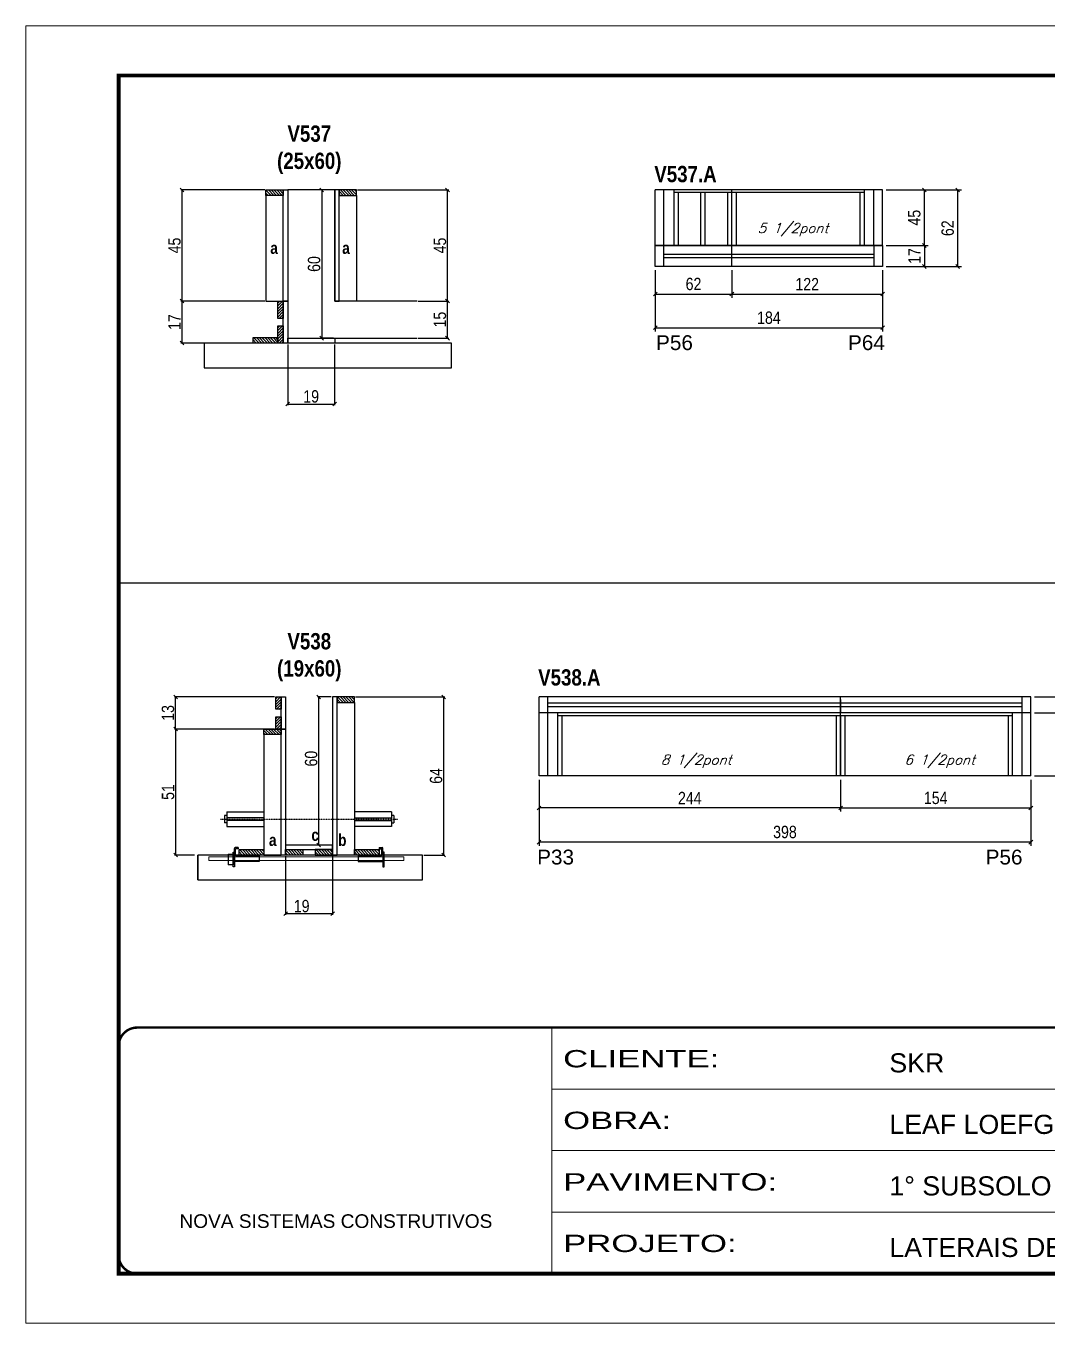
# Model space of a CAD drawing. Extents: x 3309 to 9590, y -2522 to 14608.
# Drawn here: x 6493 to 7319, y 10112 to 11162 of the extents above; entities that cross this region are included whole.
import ezdxf

# ---------------------------------------------------------------- set-up
doc = ezdxf.new("R2010")
doc.units = 0
for name, pattern in [('CONTINUO', [0]), ('DASHED', [0.75, 0.5, -0.25]), ('HIDDEN', [0.375, 0.25, -0.125])]:
    doc.linetypes.add(name, pattern=pattern)
for name, color, linetype in [('5', 5, 'Continuous'), ('barrote', 251, 'Continuous'), ('COTA', 241, 'Continuous'), ('detalhes', 4, 'Continuous'), ('NOMENCLATURA', 7, 'Continuous'), ('Painéis', 200, 'Continuous'), ('presilha', 1, 'Continuous'), ('SARR_2.2x10', 60, 'Continuous'), ('SARR_2.2x7', 40, 'Continuous'), ('SARR_3.5x7', 81, 'Continuous'), ('TENSOR', 3, 'Continuous'), ('texto', 7, 'Continuous')]:
    doc.layers.add(name, color=color, linetype=linetype)
for name, color, linetype, lineweight in [('CONCRETO', 251, 'Continuous', 25), ('Folhas', 255, 'Continuous', 9), ('SARRAFO DE PRESSAO', 251, 'DASHED', 9), ('SCO-___-LAJ', 2, 'Continuous', 0)]:
    doc.layers.add(name, color=color, linetype=linetype, lineweight=lineweight)
doc.styles.add('ARIAL', font='arial.ttf')
doc.styles.add('COTA TECNICA', font='techl___.ttf', dxfattribs={"height": 10})
doc.styles.add('COTA TECNICA 2X', font='techl___.ttf', dxfattribs={"height": 10})
doc.styles.add('Romans', font='romans.shx')
doc.styles.get("Standard").update_dxf_attribs({"font": 'arial.ttf'})
doc.styles.add('TECNICA', font='techb___.ttf', dxfattribs={"height": 10})
doc.styles.add('Tecnologia', font='')
doc.styles.get('Tecnologia').set_extended_font_data('Forgotten Futurist')
doc.dimstyles.new('PAINEL', dxfattribs={"dimtxt": 10, "dimasz": 3, "dimexe": 3, "dimexo": 3, "dimgap": 3, "dimtad": 1, "dimdec": 1, "dimzin": 12, "dimdsep": 46, "dimtxsty": 'COTA TECNICA', "dimblk1": 'OBLIQUE', "dimblk2": 'OBLIQUE', "dimsah": 1, "dimcen": 0.9, "dimclrd": 4, "dimclre": 4, "dimclrt": 240, "dimadec": 1, "dimazin": 3, "dimtfac": 1, "dimtdec": 1, "dimtmove": 0, "dimatfit": 3, "dimfxl": 1, "dimtolj": 1, "dimtzin": 12, "dimarcsym": 0})
doc.dimstyles.new('SECAO', dxfattribs={"dimscale": 0.333333, "dimtxt": 5, "dimasz": 9, "dimexe": 3, "dimexo": 3, "dimgap": 3, "dimtad": 1, "dimdec": 1, "dimlfac": 0.5, "dimzin": 12, "dimdsep": 46, "dimtxsty": 'COTA TECNICA 2X', "dimblk1": 'OBLIQUE', "dimblk2": 'OBLIQUE', "dimsah": 1, "dimcen": 0.9, "dimclrd": 4, "dimclre": 4, "dimclrt": 240, "dimadec": 1, "dimazin": 3, "dimtfac": 1, "dimtdec": 1, "dimtmove": 0, "dimatfit": 3, "dimfxl": 1, "dimtolj": 1, "dimtzin": 12, "dimarcsym": 0})
pattern_1 = [(135, (39938.5553, -113021.1807), (-1.122532015, -1.122532015), [])]
pattern_2 = [(135, (39922.653, -112487.1722), (-1.122532015, -1.122532015), [])]

# ---------------------------------------------------------------- blocks, each defined once
blk = doc.blocks.new('9999999999')
at = {"color": 30, "linetype": 'CONTINUO'}
for p, q in [((98564.6, 34230.2), (98564.6, 34429.4)), ((98564.6, 34379.6), (99584, 34379.6)), ((98564.6, 34329.8), (99488, 34329.8)), ((98564.6, 34280), (99488, 34280))]:
    blk.add_line(p, q, dxfattribs=at)
at = {"color": 30, "linetype": 'CONTINUO', "const_width": 2}
blk.add_lwpolyline([(99584, 34230.2), (99584, 34414.4, 0.414214), (99569, 34429.4), (98229, 34429.4, 0.414214), (98214, 34414.4), (98214, 34245.2, 0.414214), (98229, 34230.2), (99584, 34230.2)], format="xyb", dxfattribs=at)
at = {"layer": 'Folhas'}
blk.add_lwpolyline([(98139, 34190.2), (99624, 34190.2), (99624, 35240.2), (98139, 35240.2)], close=True, dxfattribs=at)
at = {"layer": 'Folhas', "color": 30, "const_width": 3}
blk.add_lwpolyline([(98214, 34230.2), (99584, 34230.2), (99584, 35200.2), (98214, 35200.2)], close=True, dxfattribs=at)
at = {"color": 7, "linetype": 'Continuous', "ltscale": 5, "style": 'ARIAL'}
for s, height, p in [('SKR', 15.48, (98837.7, 34393.1)), ('LEAF LOEFGREN', 15.483, (98837.7, 34343.3)), ('1° SUBSOLO INFERIOR', 15.483, (98837.7, 34293.5)), ('NOVA SISTEMAS CONSTRUTIVOS', 11.059, (98263.2, 34267.2)), ('LATERAIS DE VIGAS', 15.483, (98837.7, 34243.7))]:
    blk.add_text(s, height=height, dxfattribs=at).set_placement(p)
at = {"layer": 'Folhas', "color": 7, "style": 'Tecnologia', "width": 1.5}
for s, p in [('CLIENTE:', (98573.7, 34397.2)), ('OBRA:', (98573.7, 34347.3)), ('PAVIMENTO:', (98573.7, 34297.5)), ('PROJETO:', (98573.7, 34247.7))]:
    blk.add_text(s, height=14, dxfattribs=at).set_placement(p)
blk = doc.blocks.new('_Oblique')
at = {"color": 0, "linetype": 'ByBlock', "lineweight": -2}
blk.add_line((-0.5, -0.5), (0.5, 0.5), dxfattribs=at)
blk = doc.blocks.new('*D193')
at = {"layer": 'COTA', "color": 4, "lineweight": -2, "transparency": 16777216}
for p, q in [((6703, 10490), (6703, 10442.5)), ((6741, 10490), (6741, 10442.5)), ((6741, 10443.5), (6703, 10443.5))]:
    blk.add_line(p, q, dxfattribs=at)
at = {"layer": 'Defpoints', "color": 0, "transparency": 16777216}
for p in [(6703, 10491), (6741, 10491), (6703, 10443.5)]:
    blk.add_point(p, dxfattribs=at)
at = {"layer": 'COTA', "color": 4, "lineweight": -2, "transparency": 16777216, "xscale": 3, "yscale": 3, "zscale": 3, "rotation": 180}
blk.add_blockref('_Oblique', (6703, 10443.5), dxfattribs=at)
at = {"layer": 'COTA', "color": 4, "lineweight": -2, "transparency": 16777216, "xscale": 3, "yscale": 3, "zscale": 3}
blk.add_blockref('_Oblique', (6741, 10443.5), dxfattribs=at)
at = {"layer": 'COTA', "color": 240, "transparency": 16777216, "insert": (6716, 10449.6), "char_height": 10, "attachment_point": 5, "style": 'COTA TECNICA 2X'}
blk.add_mtext('\\A1;19', dxfattribs=at)
blk = doc.blocks.new('PRESILHA METÁLICA 1')
at = {"layer": 'presilha'}
for p, q in [((7.5, 10.6), (7.5, 19.9)), ((12, 21), (8.6, 21)), ((9, 11.6), (9, 18.9)), ((12, 19.5), (9.6, 19.5)), ((12, 21), (12, 19.5)), ((0, 13), (6, 13)), ((0, 13), (0, 0)), ((6, 0), (0, 0)), ((6, 15.5), (7.5, 15.5)), ((6, -2.5), (6, 15.5)), ((6, 13), (6, 0)), ((7.5, 15.5), (7.5, -2.5)), ((37.5, 4.1), (7.5, 4.1)), ((37.5, 11), (9.6, 11)), ((37.5, 11), (37.5, 4.1)), ((7.5, -2.5), (6, -2.5))]:
    blk.add_line(p, q, dxfattribs=at)
for centre, radius, start, end in [((8.6, 19.9), 1.14, 90, 180), ((9.6, 18.9), 0.57, 90, 180), ((9.6, 11.6), 0.57, 180, 270)]:
    blk.add_arc(centre, radius, start, end, dxfattribs=at)
blk = doc.blocks.new('PRESILHA METÁLICA 2')
at = {"layer": 'presilha'}
for p, q in [((-5.2, 23.5), (-5.2, 22)), ((-5.2, 23.5), (-1.9, 23.5)), ((-5.2, 22), (-2.8, 22)), ((-2.2, 14.1), (-2.2, 21.4)), ((0.8, 18), (-0.8, 18)), ((-0.8, 18), (-0.8, 0)), ((-0.8, 14.6), (-0.8, 22.4)), ((0.8, 0), (0.8, 18)), ((-30.8, 13.5), (-30.8, 6.6)), ((-30.8, 13.5), (-2.8, 13.5)), ((-30.8, 6.6), (-0.8, 6.6)), ((-0.8, 0), (0.8, 0))]:
    blk.add_line(p, q, dxfattribs=at)
for centre, radius, start, end in [((-2.8, 21.4), 0.57, 0, 90), ((-1.9, 22.4), 1.14, 0, 90), ((-2.8, 14.1), 0.57, 270, 0)]:
    blk.add_arc(centre, radius, start, end, dxfattribs=at)
blk = doc.blocks.new('*D194')
at = {"layer": 'COTA', "color": 4, "lineweight": -2, "transparency": 16777216}
for p, q in [((6694, 10593), (6613, 10593)), ((6614, 10593), (6614, 10491)), ((6629.2, 10491), (6613, 10491))]:
    blk.add_line(p, q, dxfattribs=at)
at = {"layer": 'Defpoints', "color": 0, "transparency": 16777216}
for p in [(6695, 10593, 0), (6614, 10491), (6630.2, 10491)]:
    blk.add_point(p, dxfattribs=at)
at = {"layer": 'COTA', "color": 4, "lineweight": -2, "transparency": 16777216, "xscale": 3, "yscale": 3, "zscale": 3}
for p, rotation in [((6614, 10593), 90), ((6614, 10491), 270)]:
    blk.add_blockref('_Oblique', p, dxfattribs=dict(at, rotation=rotation))
at = {"layer": 'COTA', "color": 240, "transparency": 16777216, "insert": (6607.9, 10542), "char_height": 10, "attachment_point": 5, "rotation": 90, "style": 'COTA TECNICA 2X'}
blk.add_mtext('\\A1;51', dxfattribs=at)
blk = doc.blocks.new('*D195')
at = {"layer": 'COTA', "color": 4, "lineweight": -2, "transparency": 16777216}
for p, q in [((6759.6, 10619), (6831.9, 10619)), ((6830.9, 10619), (6830.9, 10491)), ((6814.8, 10491), (6831.9, 10491))]:
    blk.add_line(p, q, dxfattribs=at)
at = {"layer": 'Defpoints', "color": 0, "transparency": 16777216}
for p in [(6758.6, 10619), (6813.8, 10491), (6830.9, 10491)]:
    blk.add_point(p, dxfattribs=at)
at = {"layer": 'COTA', "color": 4, "lineweight": -2, "transparency": 16777216, "xscale": 3, "yscale": 3, "zscale": 3}
for p, rotation in [((6830.9, 10619), 90), ((6830.9, 10491), 270)]:
    blk.add_blockref('_Oblique', p, dxfattribs=dict(at, rotation=rotation))
at = {"layer": 'COTA', "color": 240, "transparency": 16777216, "insert": (6824.8, 10555), "char_height": 10, "attachment_point": 5, "rotation": 90, "style": 'COTA TECNICA 2X'}
blk.add_mtext('\\A1;64', dxfattribs=at)
blk = doc.blocks.new('*D196')
at = {"layer": 'COTA', "color": 4, "lineweight": -2, "transparency": 16777216}
for p, q in [((6740, 10619), (6728.8, 10619)), ((6729.8, 10499), (6729.8, 10619)), ((6740, 10499), (6728.8, 10499))]:
    blk.add_line(p, q, dxfattribs=at)
at = {"layer": 'Defpoints', "color": 0, "transparency": 16777216}
for p in [(6729.8, 10619), (6741, 10619), (6741, 10499)]:
    blk.add_point(p, dxfattribs=at)
at = {"layer": 'COTA', "color": 4, "lineweight": -2, "transparency": 16777216, "xscale": 3, "yscale": 3, "zscale": 3}
for p, rotation in [((6729.8, 10619), 90), ((6729.8, 10499), 270)]:
    blk.add_blockref('_Oblique', p, dxfattribs=dict(at, rotation=rotation))
at = {"layer": 'COTA', "color": 240, "transparency": 16777216, "insert": (6723.7, 10569), "char_height": 10, "attachment_point": 5, "rotation": 90, "style": 'COTA TECNICA 2X'}
blk.add_mtext('\\A1;60', dxfattribs=at)
blk = doc.blocks.new('*D197')
at = {"layer": 'COTA', "color": 4, "lineweight": -2, "transparency": 16777216}
for p, q in [((6694, 10619), (6613, 10619)), ((6614, 10593), (6614, 10619)), ((6694, 10593), (6613, 10593))]:
    blk.add_line(p, q, dxfattribs=at)
at = {"layer": 'Defpoints', "color": 0, "transparency": 16777216}
for p in [(6614, 10619), (6695, 10619), (6695, 10593)]:
    blk.add_point(p, dxfattribs=at)
at = {"layer": 'COTA', "color": 4, "lineweight": -2, "transparency": 16777216, "xscale": 3, "yscale": 3, "zscale": 3}
for p, rotation in [((6614, 10619), 90), ((6614, 10593), 270)]:
    blk.add_blockref('_Oblique', p, dxfattribs=dict(at, rotation=rotation))
at = {"layer": 'COTA', "color": 240, "transparency": 16777216, "insert": (6607.8, 10606), "char_height": 10, "attachment_point": 5, "rotation": 90, "style": 'COTA TECNICA 2X'}
blk.add_mtext('\\A1;13', dxfattribs=at)
blk = doc.blocks.new('*D198')
at = {"layer": 'COTA', "color": 4, "linetype": 'ByBlock', "lineweight": -2, "transparency": 16777216}
for p, q in [((6908.1, 10552), (6908.1, 10526.1)), ((7152.1, 10552), (7152.1, 10526.1)), ((7152.1, 10529.1), (6908.1, 10529.1))]:
    blk.add_line(p, q, dxfattribs=at)
at = {"layer": 'Defpoints', "color": 0, "linetype": 'ByBlock', "transparency": 16777216}
for p in [(6908.1, 10555), (7152.1, 10555), (6908.1, 10529.1)]:
    blk.add_point(p, dxfattribs=at)
at = {"layer": 'COTA', "color": 4, "linetype": 'ByBlock', "lineweight": -2, "transparency": 16777216, "xscale": 3, "yscale": 3, "zscale": 3, "rotation": 180}
blk.add_blockref('_Oblique', (6908.1, 10529.1), dxfattribs=at)
at = {"layer": 'COTA', "color": 4, "linetype": 'ByBlock', "lineweight": -2, "transparency": 16777216, "xscale": 3, "yscale": 3, "zscale": 3}
blk.add_blockref('_Oblique', (7152.1, 10529.1), dxfattribs=at)
at = {"layer": 'COTA', "color": 240, "linetype": 'ByBlock', "transparency": 16777216, "insert": (7030.1, 10537.1), "char_height": 10, "attachment_point": 5, "style": 'COTA TECNICA'}
blk.add_mtext('\\A1;244', dxfattribs=at)
blk = doc.blocks.new('*D201')
at = {"layer": 'COTA', "color": 4, "linetype": 'ByBlock', "lineweight": -2, "transparency": 16777216}
for p, q in [((6908.1, 10552), (6908.1, 10498.4)), ((7306.1, 10552), (7306.1, 10498.4)), ((7306.1, 10501.4), (6908.1, 10501.4))]:
    blk.add_line(p, q, dxfattribs=at)
at = {"layer": 'Defpoints', "color": 0, "linetype": 'ByBlock', "transparency": 16777216}
for p in [(6908.1, 10555), (7306.1, 10555), (6908.1, 10501.4)]:
    blk.add_point(p, dxfattribs=at)
at = {"layer": 'COTA', "color": 4, "linetype": 'ByBlock', "lineweight": -2, "transparency": 16777216, "xscale": 3, "yscale": 3, "zscale": 3, "rotation": 180}
blk.add_blockref('_Oblique', (6908.1, 10501.4), dxfattribs=at)
at = {"layer": 'COTA', "color": 4, "linetype": 'ByBlock', "lineweight": -2, "transparency": 16777216, "xscale": 3, "yscale": 3, "zscale": 3}
blk.add_blockref('_Oblique', (7306.1, 10501.4), dxfattribs=at)
at = {"layer": 'COTA', "color": 240, "linetype": 'ByBlock', "transparency": 16777216, "insert": (7107.1, 10509.6), "char_height": 10, "attachment_point": 5, "style": 'COTA TECNICA'}
blk.add_mtext('\\A1;398', dxfattribs=at)
blk = doc.blocks.new('*D199')
at = {"layer": 'COTA', "color": 4, "lineweight": -2, "transparency": 16777216}
for p, q in [((7152.1, 10552), (7152.1, 10526.1)), ((7306.1, 10552), (7306.1, 10526.1)), ((7152.1, 10529.1), (7306.1, 10529.1))]:
    blk.add_line(p, q, dxfattribs=at)
at = {"layer": 'Defpoints', "color": 0, "transparency": 16777216}
for p in [(7152.1, 10555, 0), (7306.1, 10555, 0), (7306.1, 10529.1)]:
    blk.add_point(p, dxfattribs=at)
at = {"layer": 'COTA', "color": 4, "lineweight": -2, "transparency": 16777216, "xscale": 3, "yscale": 3, "zscale": 3, "rotation": 180}
blk.add_blockref('_Oblique', (7152.1, 10529.1), dxfattribs=at)
at = {"layer": 'COTA', "color": 4, "lineweight": -2, "transparency": 16777216, "xscale": 3, "yscale": 3, "zscale": 3}
blk.add_blockref('_Oblique', (7306.1, 10529.1), dxfattribs=at)
at = {"layer": 'COTA', "color": 240, "transparency": 16777216, "insert": (7229.1, 10537.2), "char_height": 10, "attachment_point": 5, "style": 'COTA TECNICA'}
blk.add_mtext('\\A1;154', dxfattribs=at)
blk = doc.blocks.new('*D200')
at = {"layer": 'COTA', "color": 4, "lineweight": -2, "transparency": 16777216}
for p, q in [((7309.1, 10606), (7359.2, 10606)), ((7356.2, 10606), (7356.2, 10555)), ((7309.1, 10555), (7359.2, 10555))]:
    blk.add_line(p, q, dxfattribs=at)
at = {"layer": 'Defpoints', "color": 0, "transparency": 16777216}
for p in [(7306.1, 10606, 0), (7306.1, 10555, 0), (7356.2, 10555)]:
    blk.add_point(p, dxfattribs=at)
at = {"layer": 'COTA', "color": 4, "lineweight": -2, "transparency": 16777216, "xscale": 3, "yscale": 3, "zscale": 3}
for p, rotation in [((7356.2, 10606), 90), ((7356.2, 10555), 270)]:
    blk.add_blockref('_Oblique', p, dxfattribs=dict(at, rotation=rotation))
at = {"layer": 'COTA', "color": 240, "transparency": 16777216, "insert": (7348.1, 10580.5), "char_height": 10, "attachment_point": 5, "rotation": 90, "style": 'COTA TECNICA'}
blk.add_mtext('\\A1;51', dxfattribs=at)
blk = doc.blocks.new('*D202')
at = {"layer": 'COTA', "color": 4, "lineweight": -2, "transparency": 16777216}
for p, q in [((7309.1, 10619), (7359.2, 10619)), ((7356.2, 10619), (7356.2, 10606)), ((7309.1, 10606), (7359.2, 10606))]:
    blk.add_line(p, q, dxfattribs=at)
at = {"layer": 'Defpoints', "color": 0, "transparency": 16777216}
for p in [(7306.1, 10619, 0), (7306.1, 10606, 0), (7356.2, 10606)]:
    blk.add_point(p, dxfattribs=at)
at = {"layer": 'COTA', "color": 4, "lineweight": -2, "transparency": 16777216, "xscale": 3, "yscale": 3, "zscale": 3}
for p, rotation in [((7356.2, 10619), 90), ((7356.2, 10606), 270)]:
    blk.add_blockref('_Oblique', p, dxfattribs=dict(at, rotation=rotation))
at = {"layer": 'COTA', "color": 240, "transparency": 16777216, "insert": (7348, 10612.5), "char_height": 10, "attachment_point": 5, "rotation": 90, "style": 'COTA TECNICA'}
blk.add_mtext('\\A1;13', dxfattribs=at)
blk = doc.blocks.new('*D203')
at = {"layer": 'COTA', "color": 4, "lineweight": -2, "transparency": 16777216}
for p, q in [((7309.1, 10619), (7383.9, 10619)), ((7380.9, 10619), (7380.9, 10555)), ((7309.1, 10555), (7383.9, 10555))]:
    blk.add_line(p, q, dxfattribs=at)
at = {"layer": 'Defpoints', "color": 0, "transparency": 16777216}
for p in [(7306.1, 10619, 0), (7306.1, 10555, 0), (7380.9, 10555)]:
    blk.add_point(p, dxfattribs=at)
at = {"layer": 'COTA', "color": 4, "lineweight": -2, "transparency": 16777216, "xscale": 3, "yscale": 3, "zscale": 3}
for p, rotation in [((7380.9, 10619), 90), ((7380.9, 10555), 270)]:
    blk.add_blockref('_Oblique', p, dxfattribs=dict(at, rotation=rotation))
at = {"layer": 'COTA', "color": 240, "transparency": 16777216, "insert": (7372.8, 10587), "char_height": 10, "attachment_point": 5, "rotation": 90, "style": 'COTA TECNICA'}
blk.add_mtext('\\A1;64', dxfattribs=at)
blk = doc.blocks.new('*D219')
at = {"layer": 'COTA', "color": 4, "lineweight": -2, "transparency": 16777216}
for p, q in [((6686.1, 10939.4), (6618.2, 10939.4)), ((6619.2, 10905.4), (6619.2, 10939.4)), ((6703.7, 10905.4), (6618.2, 10905.4))]:
    blk.add_line(p, q, dxfattribs=at)
at = {"layer": 'Defpoints', "color": 0, "transparency": 16777216}
for p in [(6619.2, 10939.4), (6687.1, 10939.4), (6704.7, 10905.4)]:
    blk.add_point(p, dxfattribs=at)
at = {"layer": 'COTA', "color": 4, "lineweight": -2, "transparency": 16777216, "xscale": 3, "yscale": 3, "zscale": 3}
for p, rotation in [((6619.2, 10939.4), 90), ((6619.2, 10905.4), 270)]:
    blk.add_blockref('_Oblique', p, dxfattribs=dict(at, rotation=rotation))
at = {"layer": 'COTA', "color": 240, "transparency": 16777216, "insert": (6613.1, 10922.4), "char_height": 10, "attachment_point": 5, "rotation": 90, "style": 'COTA TECNICA 2X'}
blk.add_mtext('\\A1;17', dxfattribs=at)
blk = doc.blocks.new('*D218')
at = {"layer": 'COTA', "color": 4, "lineweight": -2, "transparency": 16777216}
for p, q in [((6704.7, 10904.4), (6704.7, 10855.1)), ((6742.7, 10904.4), (6742.7, 10855.1)), ((6704.7, 10856.1), (6742.7, 10856.1))]:
    blk.add_line(p, q, dxfattribs=at)
at = {"layer": 'Defpoints', "color": 0, "transparency": 16777216}
for p in [(6704.7, 10905.4), (6742.7, 10905.4), (6742.7, 10856.1)]:
    blk.add_point(p, dxfattribs=at)
at = {"layer": 'COTA', "color": 4, "lineweight": -2, "transparency": 16777216, "xscale": 3, "yscale": 3, "zscale": 3, "rotation": 180}
blk.add_blockref('_Oblique', (6704.7, 10856.1), dxfattribs=at)
at = {"layer": 'COTA', "color": 4, "lineweight": -2, "transparency": 16777216, "xscale": 3, "yscale": 3, "zscale": 3}
blk.add_blockref('_Oblique', (6742.7, 10856.1), dxfattribs=at)
at = {"layer": 'COTA', "color": 240, "transparency": 16777216, "insert": (6723.7, 10862.2), "char_height": 10, "attachment_point": 5, "style": 'COTA TECNICA 2X'}
blk.add_mtext('\\A1;19', dxfattribs=at)
blk = doc.blocks.new('*D220')
at = {"layer": 'COTA', "color": 4, "lineweight": -2, "transparency": 16777216}
for p, q in [((6810.4, 10939.4), (6835, 10939.4)), ((6834, 10909.4), (6834, 10939.4)), ((6810.4, 10909.4), (6835, 10909.4))]:
    blk.add_line(p, q, dxfattribs=at)
at = {"layer": 'Defpoints', "color": 0, "transparency": 16777216}
for p in [(6809.4, 10939.4), (6834, 10939.4), (6809.4, 10909.4)]:
    blk.add_point(p, dxfattribs=at)
at = {"layer": 'COTA', "color": 4, "lineweight": -2, "transparency": 16777216, "xscale": 3, "yscale": 3, "zscale": 3}
for p, rotation in [((6834, 10939.4), 90), ((6834, 10909.4), 270)]:
    blk.add_blockref('_Oblique', p, dxfattribs=dict(at, rotation=rotation))
at = {"layer": 'COTA', "color": 240, "transparency": 16777216, "insert": (6827.9, 10924.4), "char_height": 10, "attachment_point": 5, "rotation": 90, "style": 'COTA TECNICA 2X'}
blk.add_mtext('\\A1;15', dxfattribs=at)
blk = doc.blocks.new('*D221')
at = {"layer": 'COTA', "color": 4, "lineweight": -2, "transparency": 16777216}
for p, q in [((6761.3, 11029.4), (6835, 11029.4)), ((6834, 10939.4), (6834, 11029.4)), ((6810.4, 10939.4), (6835, 10939.4))]:
    blk.add_line(p, q, dxfattribs=at)
at = {"layer": 'Defpoints', "color": 0, "transparency": 16777216}
for p in [(6760.3, 11029.4), (6834, 11029.4), (6809.4, 10939.4)]:
    blk.add_point(p, dxfattribs=at)
at = {"layer": 'COTA', "color": 4, "lineweight": -2, "transparency": 16777216, "xscale": 3, "yscale": 3, "zscale": 3}
for p, rotation in [((6834, 11029.4), 90), ((6834, 10939.4), 270)]:
    blk.add_blockref('_Oblique', p, dxfattribs=dict(at, rotation=rotation))
at = {"layer": 'COTA', "color": 240, "transparency": 16777216, "insert": (6827.9, 10984.4), "char_height": 10, "attachment_point": 5, "rotation": 90, "style": 'COTA TECNICA 2X'}
blk.add_mtext('\\A1;45', dxfattribs=at)
blk = doc.blocks.new('*D222')
at = {"layer": 'COTA', "color": 4, "lineweight": -2, "transparency": 16777216}
for p, q in [((6686.1, 11029.4), (6618.2, 11029.4)), ((6619.2, 10939.4), (6619.2, 11029.4)), ((6686.1, 10939.4), (6618.2, 10939.4))]:
    blk.add_line(p, q, dxfattribs=at)
at = {"layer": 'Defpoints', "color": 0, "transparency": 16777216}
for p in [(6619.2, 11029.4), (6687.1, 11029.4), (6687.1, 10939.4)]:
    blk.add_point(p, dxfattribs=at)
at = {"layer": 'COTA', "color": 4, "lineweight": -2, "transparency": 16777216, "xscale": 3, "yscale": 3, "zscale": 3}
for p, rotation in [((6619.2, 11029.4), 90), ((6619.2, 10939.4), 270)]:
    blk.add_blockref('_Oblique', p, dxfattribs=dict(at, rotation=rotation))
at = {"layer": 'COTA', "color": 240, "transparency": 16777216, "insert": (6613.1, 10984.4), "char_height": 10, "attachment_point": 5, "rotation": 90, "style": 'COTA TECNICA 2X'}
blk.add_mtext('\\A1;45', dxfattribs=at)
blk = doc.blocks.new('*D223')
at = {"layer": 'COTA', "color": 4, "lineweight": -2, "transparency": 16777216}
for p, q in [((6741.7, 11029.4), (6731.2, 11029.4)), ((6732.2, 11029.4), (6732.2, 10909.4)), ((6741.7, 10909.4), (6731.2, 10909.4))]:
    blk.add_line(p, q, dxfattribs=at)
at = {"layer": 'Defpoints', "color": 0, "transparency": 16777216}
for p in [(6742.7, 11029.4), (6732.2, 10909.4), (6742.7, 10909.4)]:
    blk.add_point(p, dxfattribs=at)
at = {"layer": 'COTA', "color": 4, "lineweight": -2, "transparency": 16777216, "xscale": 3, "yscale": 3, "zscale": 3}
for p, rotation in [((6732.2, 11029.4), 90), ((6732.2, 10909.4), 270)]:
    blk.add_blockref('_Oblique', p, dxfattribs=dict(at, rotation=rotation))
at = {"layer": 'COTA', "color": 240, "transparency": 16777216, "insert": (6726.1, 10969.4), "char_height": 10, "attachment_point": 5, "rotation": 90, "style": 'COTA TECNICA 2X'}
blk.add_mtext('\\A1;60', dxfattribs=at)
blk = doc.blocks.new('*D224')
at = {"layer": 'COTA', "color": 4, "lineweight": -2, "transparency": 16777216}
for p, q in [((7002.1, 10964.4), (7002.1, 10914.8)), ((7186.1, 10964.4), (7186.1, 10914.8)), ((7002.1, 10917.8), (7186.1, 10917.8))]:
    blk.add_line(p, q, dxfattribs=at)
at = {"layer": 'Defpoints', "color": 0, "transparency": 16777216}
for p in [(7002.1, 10967.4), (7186.1, 10967.4), (7186.1, 10917.8)]:
    blk.add_point(p, dxfattribs=at)
at = {"layer": 'COTA', "color": 4, "lineweight": -2, "transparency": 16777216, "xscale": 3, "yscale": 3, "zscale": 3, "rotation": 180}
blk.add_blockref('_Oblique', (7002.1, 10917.8), dxfattribs=at)
at = {"layer": 'COTA', "color": 4, "lineweight": -2, "transparency": 16777216, "xscale": 3, "yscale": 3, "zscale": 3}
blk.add_blockref('_Oblique', (7186.1, 10917.8), dxfattribs=at)
at = {"layer": 'COTA', "color": 240, "transparency": 16777216, "insert": (7094.1, 10925.9), "char_height": 10, "attachment_point": 5, "style": 'COTA TECNICA'}
blk.add_mtext('\\A1;184', dxfattribs=at)
blk = doc.blocks.new('*D225')
at = {"layer": 'COTA', "color": 4, "lineweight": -2, "transparency": 16777216}
for p, q in [((7189.1, 10984.4), (7222.9, 10984.4)), ((7219.9, 10984.4), (7219.9, 10967.4)), ((7189.1, 10967.4), (7222.9, 10967.4))]:
    blk.add_line(p, q, dxfattribs=at)
at = {"layer": 'Defpoints', "color": 0, "transparency": 16777216}
for p in [(7186.1, 10984.4), (7186.1, 10967.4), (7219.9, 10967.4)]:
    blk.add_point(p, dxfattribs=at)
at = {"layer": 'COTA', "color": 4, "lineweight": -2, "transparency": 16777216, "xscale": 3, "yscale": 3, "zscale": 3}
for p, rotation in [((7219.9, 10984.4), 90), ((7219.9, 10967.4), 270)]:
    blk.add_blockref('_Oblique', p, dxfattribs=dict(at, rotation=rotation))
at = {"layer": 'COTA', "color": 240, "transparency": 16777216, "insert": (7211.9, 10975.9), "char_height": 10, "attachment_point": 5, "rotation": 90, "style": 'COTA TECNICA'}
blk.add_mtext('\\A1;17', dxfattribs=at)
blk = doc.blocks.new('*D226')
at = {"layer": 'COTA', "color": 4, "lineweight": -2, "transparency": 16777216}
for p, q in [((7189.1, 11029.4), (7222.9, 11029.4)), ((7219.9, 10984.4), (7219.9, 11029.4)), ((7189.1, 10984.4), (7222.9, 10984.4))]:
    blk.add_line(p, q, dxfattribs=at)
at = {"layer": 'Defpoints', "color": 0, "transparency": 16777216}
for p in [(7186.1, 11029.4), (7219.9, 11029.4), (7186.1, 10984.4)]:
    blk.add_point(p, dxfattribs=at)
at = {"layer": 'COTA', "color": 4, "lineweight": -2, "transparency": 16777216, "xscale": 3, "yscale": 3, "zscale": 3}
for p, rotation in [((7219.9, 11029.4), 90), ((7219.9, 10984.4), 270)]:
    blk.add_blockref('_Oblique', p, dxfattribs=dict(at, rotation=rotation))
at = {"layer": 'COTA', "color": 240, "transparency": 16777216, "insert": (7211.8, 11006.9), "char_height": 10, "attachment_point": 5, "rotation": 90, "style": 'COTA TECNICA'}
blk.add_mtext('\\A1;45', dxfattribs=at)
blk = doc.blocks.new('*D227')
at = {"layer": 'COTA', "color": 4, "lineweight": -2, "transparency": 16777216}
for p, q in [((7189.1, 11029.4), (7249.9, 11029.4)), ((7246.9, 10967.4), (7246.9, 11029.4)), ((7189.1, 10967.4), (7249.9, 10967.4))]:
    blk.add_line(p, q, dxfattribs=at)
at = {"layer": 'Defpoints', "color": 0, "transparency": 16777216}
for p in [(7186.1, 11029.4), (7246.9, 11029.4), (7186.1, 10967.4)]:
    blk.add_point(p, dxfattribs=at)
at = {"layer": 'COTA', "color": 4, "lineweight": -2, "transparency": 16777216, "xscale": 3, "yscale": 3, "zscale": 3}
for p, rotation in [((7246.9, 11029.4), 90), ((7246.9, 10967.4), 270)]:
    blk.add_blockref('_Oblique', p, dxfattribs=dict(at, rotation=rotation))
at = {"layer": 'COTA', "color": 240, "transparency": 16777216, "insert": (7238.8, 10998.4), "char_height": 10, "attachment_point": 5, "rotation": 90, "style": 'COTA TECNICA'}
blk.add_mtext('\\A1;62', dxfattribs=at)
blk = doc.blocks.new('*D228')
at = {"layer": 'COTA', "color": 4, "lineweight": -2, "transparency": 16777216}
for p, q in [((7002.1, 10964.4), (7002.1, 10942.1)), ((7064.1, 10964.4), (7064.1, 10942.1)), ((7002.1, 10945.1), (7064.1, 10945.1))]:
    blk.add_line(p, q, dxfattribs=at)
at = {"layer": 'Defpoints', "color": 0, "transparency": 16777216}
for p in [(7002.1, 10967.4), (7064.1, 10967.4), (7064.1, 10945.1)]:
    blk.add_point(p, dxfattribs=at)
at = {"layer": 'COTA', "color": 4, "lineweight": -2, "transparency": 16777216, "xscale": 3, "yscale": 3, "zscale": 3, "rotation": 180}
blk.add_blockref('_Oblique', (7002.1, 10945.1), dxfattribs=at)
at = {"layer": 'COTA', "color": 4, "lineweight": -2, "transparency": 16777216, "xscale": 3, "yscale": 3, "zscale": 3}
blk.add_blockref('_Oblique', (7064.1, 10945.1), dxfattribs=at)
at = {"layer": 'COTA', "color": 240, "transparency": 16777216, "insert": (7033.1, 10953.2), "char_height": 10, "attachment_point": 5, "style": 'COTA TECNICA'}
blk.add_mtext('\\A1;62', dxfattribs=at)
blk = doc.blocks.new('*D229')
at = {"layer": 'COTA', "color": 4, "lineweight": -2, "transparency": 16777216}
for p, q in [((7064.1, 10964.4), (7064.1, 10942.1)), ((7186.1, 10964.4), (7186.1, 10942.1)), ((7064.1, 10945.1), (7186.1, 10945.1))]:
    blk.add_line(p, q, dxfattribs=at)
at = {"layer": 'Defpoints', "color": 0, "transparency": 16777216}
for p in [(7064.1, 10967.4), (7186.1, 10967.4), (7186.1, 10945.1)]:
    blk.add_point(p, dxfattribs=at)
at = {"layer": 'COTA', "color": 4, "lineweight": -2, "transparency": 16777216, "xscale": 3, "yscale": 3, "zscale": 3, "rotation": 180}
blk.add_blockref('_Oblique', (7064.1, 10945.1), dxfattribs=at)
at = {"layer": 'COTA', "color": 4, "lineweight": -2, "transparency": 16777216, "xscale": 3, "yscale": 3, "zscale": 3}
blk.add_blockref('_Oblique', (7186.1, 10945.1), dxfattribs=at)
at = {"layer": 'COTA', "color": 240, "transparency": 16777216, "insert": (7125.1, 10953.1), "char_height": 10, "attachment_point": 5, "style": 'COTA TECNICA'}
blk.add_mtext('\\A1;122', dxfattribs=at)

msp = doc.modelspace()

# ---------------------------------------------------------------- hatches: boundary and pattern name
at = {"layer": 'SARR_2.2x10'}
h = msp.add_hatch(dxfattribs=at)
h.set_pattern_fill('ANSI31', color=256, scale=0.5, angle=90)
h.set_pattern_definition([(135, (39870.253, -112606.7722), (-1.122532015, -1.122532015), [])])
h.paths.add_polyline_path([(6676.71, 10909.8), (6676.71, 10905.4), (6696.71, 10905.4), (6696.71, 10909.8)])
h = msp.add_hatch(dxfattribs=at)
h.set_pattern_fill('ANSI31', color=256, scale=0.5, angle=90)
h.set_pattern_definition([(135, (39858.9553, -113021.1807), (-1.122532015, -1.122532015), [])])
h.paths.add_polyline_path([(6665.42, 10495.39), (6665.42, 10490.99), (6685.42, 10490.99), (6685.42, 10495.39)])
h = msp.add_hatch(dxfattribs=at)
h.set_pattern_fill('ANSI31', color=256, scale=0.5, angle=90)
h.set_pattern_definition([(135, (39952.1553, -113021.1807), (-1.122532015, -1.122532015), [])])
h.paths.add_polyline_path([(6758.62, 10495.39), (6758.62, 10490.99), (6778.62, 10490.99), (6778.62, 10495.39)])
at = {"layer": 'SARR_2.2x7'}
h = msp.add_hatch(dxfattribs=at)
h.set_pattern_fill('ANSI31', color=256, scale=0.5, angle=90)
h.set_pattern_definition(pattern_2)
h.paths.add_polyline_path([(6701.11, 11025), (6701.11, 11029.4), (6687.11, 11029.4), (6687.11, 11025)])
h = msp.add_hatch(dxfattribs=at)
h.set_pattern_fill('ANSI31', color=256, scale=0.5, angle=90)
h.set_pattern_definition(pattern_2)
h.paths.add_polyline_path([(6746.31, 11025), (6746.31, 11029.4), (6760.31, 11029.4), (6760.31, 11025)])
h = msp.add_hatch(dxfattribs=at)
h.set_pattern_fill('ANSI31', color=256, scale=0.5, angle=180)
h.set_pattern_definition([(225, (130213.284, 44112.9361), (1.122532015, -1.122532015), [])])
h.paths.add_polyline_path([(6696.71, 10939.4), (6701.11, 10939.4), (6701.11, 10925.4), (6696.71, 10925.4)])
h = msp.add_hatch(dxfattribs=at)
h.set_pattern_fill('ANSI31', color=256, scale=0.5, angle=180)
h.set_pattern_definition([(225, (130213.284, 44092.9361), (1.122532015, -1.122532015), [])])
h.paths.add_polyline_path([(6696.71, 10919.4), (6701.11, 10919.4), (6701.11, 10905.4), (6696.71, 10905.4)])
h = msp.add_hatch(dxfattribs=at)
h.set_pattern_fill('ANSI31', color=256, scale=0.5, angle=180)
h.set_pattern_definition([(225, (130211.5864, 43792.5277), (1.122532015, -1.122532015), [])])
h.paths.add_polyline_path([(6695.02, 10618.99), (6699.42, 10618.99), (6699.42, 10608.99), (6695.02, 10608.99)])
h = msp.add_hatch(dxfattribs=at)
h.set_pattern_fill('ANSI31', color=256, scale=0.5, angle=90)
h.set_pattern_definition([(135, (39852.9553, -112897.5807), (-1.122532015, -1.122532015), [])])
h.paths.add_polyline_path([(6744.62, 10618.99), (6744.62, 10614.59), (6758.62, 10614.59), (6758.62, 10618.99)])
h = msp.add_hatch(dxfattribs=at)
h.set_pattern_fill('ANSI31', color=256, scale=0.5, angle=180)
h.set_pattern_definition([(225, (130211.5864, 43776.5277), (1.122532015, -1.122532015), [])])
h.paths.add_polyline_path([(6695.02, 10602.99), (6699.42, 10602.99), (6699.42, 10592.99), (6695.02, 10592.99)])
h = msp.add_hatch(dxfattribs=at)
h.set_pattern_fill('ANSI31', color=256, scale=0.5, angle=90)
h.set_pattern_definition([(135, (39872.9553, -112923.5807), (-1.122532015, -1.122532015), [])])
h.paths.add_polyline_path([(6699.42, 10592.99), (6699.42, 10588.59), (6685.42, 10588.59), (6685.42, 10592.99)])
h = msp.add_hatch(dxfattribs=at)
h.set_pattern_fill('ANSI31', color=256, scale=0.5, angle=90)
h.set_pattern_definition(pattern_1)
h.paths.add_polyline_path([(6717.02, 10490.99), (6717.02, 10495.39), (6703.02, 10495.39), (6703.02, 10490.99)])
h = msp.add_hatch(dxfattribs=at)
h.set_pattern_fill('ANSI31', color=256, scale=0.5, angle=90)
h.set_pattern_definition(pattern_1)
h.paths.add_polyline_path([(6727.02, 10495.39), (6727.02, 10490.99), (6741.02, 10490.99), (6741.02, 10495.39)])

# ---------------------------------------------------------------- linework, layer by layer
at = {"ltscale": 3}
for p, q in [((6653.42, 10523.06), (6653.42, 10517.06)), ((6655.42, 10523.06), (6653.42, 10523.06)), ((6655.42, 10526.06), (6655.42, 10514.06)), ((6655.42, 10526.06), (6685.42, 10526.06)), ((6685.42, 10521.06), (6655.42, 10521.06)), ((6788.62, 10526.06), (6758.62, 10526.06)), ((6758.62, 10521.06), (6788.62, 10521.06)), ((6788.62, 10526.06), (6788.62, 10514.06)), ((6790.62, 10523.06), (6788.62, 10523.06)), ((6790.62, 10523.06), (6790.62, 10517.06)), ((6655.42, 10517.06), (6653.42, 10517.06)), ((6685.42, 10519.06), (6655.42, 10519.06)), ((6655.42, 10514.06), (6685.42, 10514.06)), ((6758.62, 10519.06), (6788.62, 10519.06)), ((6788.62, 10514.06), (6758.62, 10514.06)), ((6788.62, 10517.06), (6790.62, 10517.06))]:
    msp.add_line(p, q, dxfattribs=at)
at = {"layer": 'barrote'}
for points in [[(6637.07, 10885.4), (6837.21, 10885.4), (6837.21, 10905.4), (6637.07, 10905.4)], [(6631.96, 10470.99), (6813.88, 10470.99), (6813.88, 10490.99), (6631.96, 10490.99)]]:
    msp.add_lwpolyline(points, close=True, dxfattribs=at)
at = {"layer": 'CONCRETO', "linetype": 'Continuous'}
for points in [[(6809.41, 10939.4), (6742.71, 10939.4), (6742.71, 11029.4), (6704.71, 11029.4), (6704.71, 10939.51)], [(6704.71, 10909.4), (6809.41, 10909.4)]]:
    msp.add_lwpolyline(points, dxfattribs=at)
at = {"layer": 'COTA'}
for p, q in [((6742.71, 10909.4), (6742.71, 10905.4)), ((6567.87, 10711.25), (7937.87, 10711.25)), ((6908.11, 10618.99, 0), (6908.11, 10618.99, 0)), ((7306.11, 10618.99, 0), (7306.11, 10618.99, 0)), ((6908.11, 10605.99, 0), (6908.11, 10605.99, 0)), ((7306.11, 10605.99, 0), (7306.11, 10605.99, 0))]:
    msp.add_line(p, q, dxfattribs=at)
at = {"layer": 'detalhes', "color": 250}
msp.add_line((6631.96, 10470.99), (6631.96, 10490.99), dxfattribs=at)
at = {"layer": 'Painéis', "linetype": 'ByBlock'}
for p, q in [((7186.1, 11029.4), (7002.1, 11029.4)), ((7002.1, 10984.4), (7002.1, 11029.4)), ((7064.1, 10984.4), (7064.1, 11029.4)), ((7186.1, 10984.4), (7186.1, 11029.4)), ((7186.1, 10984.4), (7002.1, 10984.4)), ((7002.1, 10984.4), (7186.1, 10984.4)), ((7002.1, 10967.4), (7002.1, 10984.4)), ((7064.1, 10967.4), (7064.1, 10984.4)), ((7186.1, 10984.4), (7186.1, 10967.4)), ((7186.1, 10967.4), (7002.1, 10967.4)), ((7306.11, 10618.99, 0), (6908.11, 10618.99, 0)), ((6908.11, 10605.99, 0), (6908.11, 10618.99, 0)), ((7152.11, 10605.99, 0), (7152.11, 10618.99, 0)), ((7306.11, 10605.99, 0), (7306.11, 10618.99, 0)), ((7306.11, 10605.99, 0), (6908.11, 10605.99, 0)), ((6908.11, 10554.99, 0), (6908.11, 10605.99, 0)), ((7306.11, 10605.99, 0), (6908.11, 10605.99, 0)), ((7152.11, 10554.99, 0), (7152.11, 10605.99, 0)), ((7306.11, 10554.99, 0), (7306.11, 10605.99, 0)), ((7306.11, 10554.99, 0), (6908.11, 10554.99, 0))]:
    msp.add_line(p, q, dxfattribs=at)
at = {"layer": 'Painéis', "linetype": 'Continuous'}
for points in [[(6701.11, 10939.4), (6701.11, 11029.4), (6704.71, 11029.4), (6704.71, 10939.4)], [(6746.31, 10939.4), (6746.31, 11029.4), (6742.71, 11029.4), (6742.71, 10939.4)], [(6701.11, 10905.4), (6701.11, 10939.4), (6704.71, 10939.4), (6704.71, 10905.4)], [(6699.42, 10618.99), (6703.02, 10618.99), (6703.02, 10592.99), (6699.42, 10592.99)], [(6744.62, 10490.99), (6744.62, 10618.99), (6741.02, 10618.99), (6741.02, 10490.99)], [(6699.42, 10490.99), (6699.42, 10592.99), (6703.02, 10592.99), (6703.02, 10490.99)], [(6741.02, 10498.99), (6703.02, 10498.99), (6703.02, 10495.39), (6741.02, 10495.39)]]:
    msp.add_lwpolyline(points, close=True, dxfattribs=at)
msp.add_lwpolyline([(6809.41, 10905.4), (6704.71, 10905.4), (6704.71, 10909.4), (6809.41, 10909.4)], dxfattribs=at)
at = {"layer": 'SARR_2.2x10'}
for points in [[(6676.71, 10909.8), (6696.71, 10909.8), (6696.71, 10905.4), (6676.71, 10905.4)], [(6665.42, 10495.39), (6685.42, 10495.39), (6685.42, 10490.99), (6665.42, 10490.99)], [(6758.62, 10495.39), (6778.62, 10495.39), (6778.62, 10490.99), (6758.62, 10490.99)]]:
    msp.add_lwpolyline(points, close=True, dxfattribs=at)
at = {"layer": 'SARR_2.2x7', "linetype": 'Continuous'}
for p, q in [((7009.1, 10984.4), (7009.1, 11029.4)), ((7064.1, 11027.2), (7017.1, 11027.2)), ((7171.1, 11027.2), (7064.1, 11027.2)), ((7179.1, 10984.4), (7179.1, 11029.4)), ((7009.1, 10967.4), (7009.1, 10984.4)), ((7179.1, 10984.4), (7179.1, 10967.4)), ((7009.1, 10977.4), (7179.1, 10977.4)), ((7179.1, 10974.4), (7009.1, 10974.4)), ((6915.11, 10605.99, 0), (6915.11, 10618.99, 0)), ((7152.11, 10616.79, 0), (7152.11, 10616.79, 0)), ((7299.11, 10605.99, 0), (7299.11, 10618.99, 0)), ((7152.11, 10613.99, 0), (6915.11, 10613.99, 0)), ((7152.11, 10610.99, 0), (6915.11, 10610.99, 0)), ((6915.11, 10554.99, 0), (6915.11, 10605.99, 0)), ((7299.11, 10613.99, 0), (7152.11, 10613.99, 0)), ((7299.11, 10610.99, 0), (7152.11, 10610.99, 0)), ((7299.11, 10554.99, 0), (7299.11, 10605.99, 0)), ((7152.11, 10603.79, 0), (6923.11, 10603.79, 0)), ((7291.11, 10603.79, 0), (7152.11, 10603.79, 0)), ((7152.11, 10603.79, 0), (7152.11, 10603.79, 0))]:
    msp.add_line(p, q, dxfattribs=at)
at = {"layer": 'SARR_2.2x7'}
for points in [[(6687.11, 11029.4), (6701.11, 11029.4), (6701.11, 11025), (6687.11, 11025)], [(6760.31, 11029.4), (6746.31, 11029.4), (6746.31, 11025), (6760.31, 11025)], [(6696.71, 10925.4), (6696.71, 10939.4), (6701.11, 10939.4), (6701.11, 10925.4)], [(6696.71, 10905.4), (6696.71, 10919.4), (6701.11, 10919.4), (6701.11, 10905.4)], [(6695.02, 10608.99), (6695.02, 10618.99), (6699.42, 10618.99), (6699.42, 10608.99)], [(6695.02, 10592.99), (6695.02, 10602.99), (6699.42, 10602.99), (6699.42, 10592.99)], [(6703.02, 10495.39), (6717.02, 10495.39), (6717.02, 10490.99), (6703.02, 10490.99)], [(6741.02, 10495.39), (6727.02, 10495.39), (6727.02, 10490.99), (6741.02, 10490.99)]]:
    msp.add_lwpolyline(points, close=True, dxfattribs=at)
at = {"layer": 'SARR_2.2x7', "elevation": 0}
for points in [[(6758.62, 10618.99), (6744.62, 10618.99), (6744.62, 10614.59), (6758.62, 10614.59)], [(6685.42, 10592.99), (6699.42, 10592.99), (6699.42, 10588.59), (6685.42, 10588.59)]]:
    msp.add_lwpolyline(points, close=True, dxfattribs=at)
at = {"layer": 'SARR_3.5x7'}
for p, q in [((7017.1, 11029.4), (7017.1, 10984.4)), ((7020.6, 11027.2), (7020.6, 10984.4)), ((7038.77, 11027.2), (7038.77, 10984.4)), ((7042.27, 11027.2), (7042.27, 10984.4)), ((7060.6, 11027.2), (7060.6, 10984.4)), ((7067.6, 11027.2), (7067.6, 10984.4)), ((7167.6, 11027.2), (7167.6, 10984.4)), ((7171.1, 11029.4), (7171.1, 10984.4)), ((7152.11, 10616.79, 0), (7152.11, 10605.99, 0)), ((6923.11, 10605.99, 0), (6923.11, 10554.99, 0)), ((7291.11, 10605.99, 0), (7291.11, 10554.99, 0)), ((6926.61, 10603.79, 0), (6926.61, 10554.99, 0)), ((7148.61, 10603.79, 0), (7148.61, 10554.99, 0)), ((7152.11, 10603.79, 0), (7152.11, 10554.99, 0)), ((7155.61, 10603.79, 0), (7155.61, 10554.99, 0)), ((7287.61, 10603.79, 0), (7287.61, 10554.99, 0))]:
    msp.add_line(p, q, dxfattribs=at)
for points in [[(6701.11, 11025), (6687.11, 11025), (6687.11, 10939.4), (6701.11, 10939.4)], [(6746.31, 11025), (6760.31, 11025), (6760.31, 10939.4), (6746.31, 10939.4)], [(6744.62, 10614.59), (6758.62, 10614.59), (6758.62, 10490.99), (6744.62, 10490.99)], [(6699.42, 10588.59), (6685.42, 10588.59), (6685.42, 10490.99), (6699.42, 10490.99)]]:
    msp.add_lwpolyline(points, close=True, dxfattribs=at)
at = {"layer": 'SCO-___-LAJ', "color": 1}
msp.add_lwpolyline([(6640.96, 10489.66), (6798.8, 10489.66), (6798.8, 10486.46), (6640.96, 10486.46)], close=True, dxfattribs=at)
at = {"layer": 'TENSOR', "linetype": 'HIDDEN', "ltscale": 0.5}
msp.add_line((6650.42, 10520.06), (6793.92, 10520.06), dxfattribs=at)

# ---------------------------------------------------------------- block references
at = {"layer": 'presilha', "xscale": 0.6666666666666666, "yscale": 0.6666666666666666, "zscale": 0.6666666666666666}
for name, p in [('PRESILHA METÁLICA 1', (6656.55, 10483.02)), ('PRESILHA METÁLICA 2', (6782.3, 10481.36))]:
    msp.add_blockref(name, p, dxfattribs=at)
at = {"layer": 'SARRAFO DE PRESSAO', "color": 6, "linetype": 'ByBlock'}
msp.add_blockref('9999999999', (-91646.11, -24078.07), dxfattribs=at)

# ---------------------------------------------------------------- texts
at = {"layer": '5', "linetype": 'Continuous'}
for s, rotation, p in [('P56', 0.00004, (7002.81, 10899.76)), ('P64', 0.00004, (7158.13, 10899.76)), ('P33', 359.99996, (6906.57, 10483.35, 0)), ('P56', 359.99996, (7269.52, 10483.35, 0))]:
    msp.add_text(s, height=12, rotation=rotation, dxfattribs=at).set_placement(p)
at = {"layer": 'detalhes', "style": 'TECNICA'}
for s, p in [('a', (6690.63, 10977.6)), ('a', (6748.8, 10977.6)), ('a', (6689.54, 10498.35)), ('c', (6723.84, 10502.46)), ('b', (6745.52, 10498.34))]:
    msp.add_text(s, height=9.6, dxfattribs=at).set_placement(p)
at = {"layer": 'NOMENCLATURA', "style": 'TECNICA'}
for s, p in [('V537.A', (7001.39, 11035.64, 0)), ('V538.A', (6907.4, 10628.18, 0))]:
    msp.add_text(s, height=13.2, dxfattribs=at).set_placement(p)
at = {"layer": 'NOMENCLATURA', "char_height": 13.2, "attachment_point": 2, "style": 'TECNICA'}
for s, heights, insert in [('V537\\P(25x60)', [-38.44], (6722.16, 11081.56)), ('V538\\P(19x60)', [-38.5], (6722.16, 10670.68))]:
    msp.add_mtext_dynamic_manual_height_columns(s, width=300.2766, gutter_width=1, heights=heights, dxfattribs=dict(at, insert=insert))
at = {"layer": 'texto', "color": 2, "char_height": 8, "attachment_point": 5, "style": 'Romans'}
for s, insert in [('{\\Q19;\\C256;5 1/2pont}', (7113.6, 10997.2)), ('{\\Q19;\\C256;8 1/2pont}', (7035.27, 10566.83, 0)), ('{\\Q19;\\C256;6 1/2pont}', (7232.31, 10566.83, 0))]:
    msp.add_mtext(s, dxfattribs=dict(at, insert=insert))

# ---------------------------------------------------------------- dimensions: what is measured, and where the dimension line sits
at = {"layer": 'COTA'}
for base, p1, p2, dimstyle, picture, middle in [((6619.18, 11029.4), (6687.11, 10939.4), (6687.11, 11029.4), 'SECAO', '*D222', (6613.08, 10984.4)), ((6732.16, 10909.4), (6742.71, 11029.4), (6742.71, 10909.4), 'SECAO', '*D223', (6726.06, 10969.4)), ((6833.99, 11029.4), (6809.41, 10939.4), (6760.31, 11029.4), 'SECAO', '*D221', (6827.88, 10984.4)), ((7219.93, 11029.4), (7186.1, 10984.4), (7186.1, 11029.4), 'PAINEL', '*D226', (7211.82, 11006.9)), ((7246.89, 11029.4), (7186.1, 10967.4), (7186.1, 11029.4), 'PAINEL', '*D227', (7238.78, 10998.4)), ((7219.93, 10967.4), (7186.1, 10984.4), (7186.1, 10967.4), 'PAINEL', '*D225', (7211.86, 10975.9)), ((6619.18, 10939.4), (6704.71, 10905.4), (6687.11, 10939.4), 'SECAO', '*D219', (6613.11, 10922.4)), ((6833.99, 10939.4), (6809.41, 10909.4), (6809.41, 10939.4), 'SECAO', '*D220', (6827.88, 10924.4)), ((6613.97, 10618.99), (6695.02, 10592.99), (6695.02, 10618.99), 'SECAO', '*D197', (6607.75, 10605.99)), ((6830.93, 10490.99, 0), (6758.62, 10618.99), (6813.83, 10490.99, 0), 'SECAO', '*D195', (6824.83, 10554.99, 0)), ((7380.86, 10554.99), (7306.11, 10618.99, 0), (7306.11, 10554.99, 0), 'PAINEL', '*D203', (7372.76, 10586.99)), ((7356.2, 10554.99, 0), (7306.11, 10605.99, 0), (7306.11, 10554.99, 0), 'PAINEL', '*D200', (7348.09, 10580.49, 0)), ((6613.97, 10490.99, 0), (6695.02, 10592.99), (6630.2, 10490.99, 0), 'SECAO', '*D194', (6607.86, 10541.99, 0))]:
    dim = msp.add_linear_dim(base=base, p1=p1, p2=p2, angle=90, dimstyle=dimstyle, dxfattribs=at)
    dim.commit()
    dim.dimension.update_dxf_attribs({"geometry": picture, "text_midpoint": middle})
for base, p1, p2, dimstyle, picture, middle in [((7186.1, 10917.77), (7002.1, 10967.4), (7186.1, 10967.4), 'PAINEL', '*D224', (7094.1, 10925.87)), ((7064.1, 10945.05), (7002.1, 10967.4), (7064.1, 10967.4), 'PAINEL', '*D228', (7033.1, 10953.16)), ((6742.71, 10856.08), (6704.71, 10905.4), (6742.71, 10905.4), 'SECAO', '*D218', (6723.71, 10862.16)), ((7306.11, 10529.07, 0), (7152.11, 10554.99, 0), (7306.11, 10554.99, 0), 'PAINEL', '*D199', (7229.11, 10537.18, 0))]:
    dim = msp.add_linear_dim(base=base, p1=p1, p2=p2, dimstyle=dimstyle, dxfattribs=at)
    dim.commit()
    dim.dimension.update_dxf_attribs({"geometry": picture, "text_midpoint": middle})
dim = msp.add_linear_dim(base=(7186.1, 10945.05), p1=(7064.1, 10967.4), p2=(7186.1, 10967.4), dimstyle='PAINEL', override={"dimtmove": 1}, dxfattribs=at)
dim.commit()
dim.dimension.update_dxf_attribs({"geometry": '*D229', "text_midpoint": (7125.1, 10953.11)})
for base, p1, p2, angle, dimstyle, picture, middle in [((6729.84, 10618.99), (6741.02, 10498.99), (6741.02, 10618.99), 90, 'SECAO', '*D196', (6729.84, 10568.99)), ((7356.2, 10605.99, 0), (7306.11, 10618.99, 0), (7306.11, 10605.99, 0), 90, 'PAINEL', '*D202', (7356.2, 10612.49, 0)), ((6703.02, 10443.52), (6741.02, 10490.99), (6703.02, 10490.99), 180, 'SECAO', '*D193', (6716.02, 10443.52))]:
    dim = msp.add_linear_dim(base=base, p1=p1, p2=p2, angle=angle, dimstyle=dimstyle, dxfattribs=at)
    dim.commit()
    dim.dimension.update_dxf_attribs({"geometry": picture, "text_midpoint": middle, "dimtype": 160})
at = {"layer": 'COTA', "linetype": 'ByBlock'}
dim = msp.add_linear_dim(base=(6908.11, 10529.07, 0), p1=(7152.11, 10554.99, 0), p2=(6908.11, 10554.99, 0), angle=180, dimstyle='PAINEL', override={"dimtmove": 1}, dxfattribs=at)
dim.commit()
dim.dimension.update_dxf_attribs({"geometry": '*D198', "text_midpoint": (7030.11, 10537.15, 0)})
dim = msp.add_linear_dim(base=(6908.11, 10501.36, 0), p1=(7306.11, 10554.99, 0), p2=(6908.11, 10554.99, 0), angle=180, dimstyle='PAINEL', dxfattribs=at)
dim.commit()
dim.dimension.update_dxf_attribs({"geometry": '*D201', "text_midpoint": (7107.11, 10509.61, 0)})

doc.saveas('drawing.dxf')
